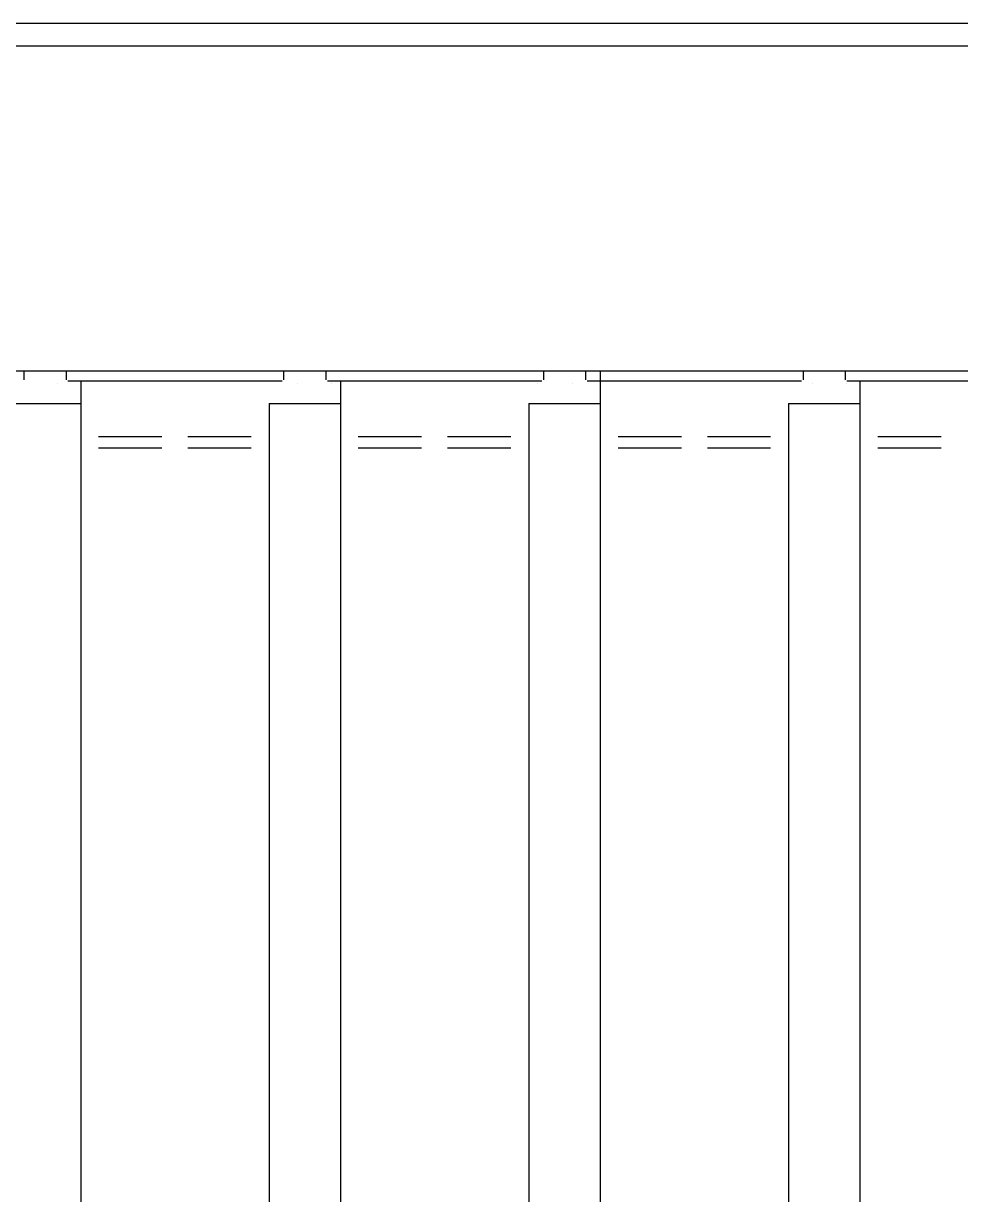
# Model space of a CAD drawing. Extents: x -84241 to 2571207, y -257021 to 1687411.
# Drawn here: x 35786.2 to 36074.8, y -12097.2 to -11736.6 of the extents above; entities that cross this region are included whole.
import ezdxf

# ---------------------------------------------------------------- set-up
doc = ezdxf.new("R2010")
doc.units = 0
doc.header["$LTSCALE"] = 1000
doc.layers.get('0').update_dxf_attribs({"linetype": 'CONTINUOUS'})
doc.layers.add('W-WSUP-EQPM', color=40, linetype='CONTINUOUS')

# ---------------------------------------------------------------- blocks, each defined once
blk = doc.blocks.new('*U359')
at = {"color": 8, "linetype": 'Continuous'}
for p, q in [((1470016.34, 3477072.33), (1468676.34, 3477072.33)), ((1470018.34, 3477065.33), (1468676.34, 3477065.33)), ((1468676.34, 3476965.33), (1469895.34, 3476965.33)), ((1469499.84, 3476965.33), (1469499.84, 3476962.63)), ((1469512.84, 3476965.33), (1469512.84, 3476962.63)), ((1469579.84, 3476965.33), (1469579.84, 3476962.63)), ((1469592.84, 3476965.33), (1469592.84, 3476962.63)), ((1469659.84, 3476965.33), (1469659.84, 3476962.63)), ((1469672.84, 3476965.33), (1469672.84, 3476962.63)), ((1469677.34, 3476965.33), (1469677.34, 3475194.49)), ((1469739.84, 3476965.33), (1469739.84, 3476962.63)), ((1469752.84, 3476965.33), (1469752.84, 3476962.63)), ((1469510.11, 3476961.36), (1469510.11, 3476961.36)), ((1469510.11, 3476961.36), (1469510.11, 3476961.36)), ((1469510.11, 3476961.36), (1469510.11, 3476961.36)), ((1469510.11, 3476961.36), (1469510.11, 3476961.36)), ((1469510.11, 3476961.36), (1469510.11, 3476961.36)), ((1469510.11, 3476961.36), (1469510.11, 3476961.36)), ((1469510.11, 3476961.36), (1469510.11, 3476961.36)), ((1469510.11, 3476961.36), (1469510.11, 3476961.36)), ((1469510.11, 3476961.36), (1469510.11, 3476961.36)), ((1469510.11, 3476961.36), (1469510.11, 3476961.36)), ((1469510.11, 3476961.36), (1469510.11, 3476961.36)), ((1469510.11, 3476961.36), (1469510.11, 3476961.36)), ((1469510.11, 3476961.36), (1469510.11, 3476961.36)), ((1469510.11, 3476961.36), (1469510.11, 3476961.36)), ((1469510.11, 3476961.36), (1469510.11, 3476961.36)), ((1469510.11, 3476961.36), (1469510.11, 3476961.36)), ((1469510.11, 3476961.36), (1469510.11, 3476961.36)), ((1469510.11, 3476961.36), (1469510.11, 3476961.36)), ((1469510.11, 3476961.36), (1469510.11, 3476961.36)), ((1469510.11, 3476961.36), (1469510.11, 3476961.36)), ((1469510.11, 3476961.36), (1469510.11, 3476961.36)), ((1469510.11, 3476961.36), (1469510.11, 3476961.36)), ((1469510.11, 3476961.36), (1469510.11, 3476961.36)), ((1469510.11, 3476961.36), (1469510.11, 3476961.36)), ((1469510.11, 3476961.36), (1469510.11, 3476961.36)), ((1469510.11, 3476961.36), (1469510.11, 3476961.36)), ((1469510.11, 3476961.36), (1469510.11, 3476961.36)), ((1469510.11, 3476961.36), (1469510.11, 3476961.36)), ((1469510.11, 3476961.36), (1469510.11, 3476961.36)), ((1469510.11, 3476961.36), (1469510.11, 3476961.36)), ((1469510.11, 3476961.36), (1469510.11, 3476961.36)), ((1469510.11, 3476961.36), (1469510.11, 3476961.36)), ((1469510.11, 3476961.36), (1469510.11, 3476961.36)), ((1469510.11, 3476961.36), (1469510.11, 3476961.36)), ((1469510.11, 3476961.36), (1469510.11, 3476961.36)), ((1469510.11, 3476961.36), (1469510.11, 3476961.36)), ((1469510.11, 3476961.36), (1469510.11, 3476961.36)), ((1469510.11, 3476961.36), (1469510.11, 3476961.36)), ((1469510.11, 3476961.36), (1469510.11, 3476961.36)), ((1469510.11, 3476961.36), (1469510.11, 3476961.36)), ((1469510.11, 3476961.36), (1469510.11, 3476961.36)), ((1469510.11, 3476961.36), (1469510.11, 3476961.36)), ((1469510.11, 3476961.36), (1469510.11, 3476961.36)), ((1469510.11, 3476961.36), (1469510.11, 3476961.36)), ((1469510.11, 3476961.36), (1469510.11, 3476961.36)), ((1469510.11, 3476961.36), (1469510.11, 3476961.36)), ((1469510.11, 3476961.36), (1469510.11, 3476961.36)), ((1469510.11, 3476961.36), (1469510.11, 3476961.36)), ((1469510.11, 3476961.36), (1469510.11, 3476961.36)), ((1469510.11, 3476961.36), (1469510.11, 3476961.36)), ((1469510.11, 3476961.36), (1469510.11, 3476961.36)), ((1469510.11, 3476961.36), (1469510.11, 3476961.36)), ((1469510.11, 3476961.36), (1469510.11, 3476961.36)), ((1469510.11, 3476961.36), (1469510.11, 3476961.36)), ((1469510.11, 3476961.36), (1469510.11, 3476961.36)), ((1469510.11, 3476961.36), (1469510.11, 3476961.36)), ((1469510.11, 3476961.36), (1469510.11, 3476961.36)), ((1469510.11, 3476961.36), (1469510.11, 3476961.36)), ((1469510.11, 3476961.36), (1469510.11, 3476961.36)), ((1469510.11, 3476961.36), (1469510.11, 3476961.36)), ((1469510.11, 3476961.36), (1469510.11, 3476961.36)), ((1469510.11, 3476961.36), (1469510.11, 3476961.36)), ((1469510.11, 3476961.36), (1469510.11, 3476961.36)), ((1469510.11, 3476961.36), (1469510.11, 3476961.36)), ((1469510.11, 3476961.36), (1469510.11, 3476961.36)), ((1469510.11, 3476961.36), (1469510.11, 3476961.36)), ((1469510.11, 3476961.36), (1469510.11, 3476961.36)), ((1469510.11, 3476961.36), (1469510.11, 3476961.36)), ((1469510.11, 3476961.36), (1469510.11, 3476961.36)), ((1469510.11, 3476961.36), (1469510.11, 3476961.36)), ((1469510.11, 3476961.36), (1469510.11, 3476961.36)), ((1469510.11, 3476961.36), (1469510.11, 3476961.36)), ((1469510.11, 3476961.36), (1469510.11, 3476961.36)), ((1469510.11, 3476961.36), (1469510.11, 3476961.36)), ((1469510.11, 3476961.36), (1469510.11, 3476961.36)), ((1469510.11, 3476961.36), (1469510.11, 3476961.36)), ((1469510.11, 3476961.36), (1469510.11, 3476961.36)), ((1469510.11, 3476961.36), (1469510.11, 3476961.36)), ((1469510.11, 3476961.36), (1469510.11, 3476961.36)), ((1469510.11, 3476961.36), (1469510.11, 3476961.36)), ((1469510.11, 3476961.36), (1469510.11, 3476961.36)), ((1469510.11, 3476961.36), (1469510.11, 3476961.36)), ((1469510.11, 3476961.36), (1469510.11, 3476961.36)), ((1469510.11, 3476961.36), (1469510.11, 3476961.36)), ((1469510.11, 3476961.36), (1469510.11, 3476961.36)), ((1469510.11, 3476961.36), (1469510.11, 3476961.36)), ((1469510.11, 3476961.36), (1469510.11, 3476961.36)), ((1469510.11, 3476961.36), (1469510.11, 3476961.36)), ((1469510.11, 3476961.36), (1469510.11, 3476961.36)), ((1469510.11, 3476961.36), (1469510.11, 3476961.36)), ((1469510.11, 3476961.36), (1469510.11, 3476961.36)), ((1469510.11, 3476961.36), (1469510.11, 3476961.36)), ((1469510.11, 3476961.36), (1469510.11, 3476961.36)), ((1469510.11, 3476961.36), (1469510.11, 3476961.36)), ((1469510.11, 3476961.36), (1469510.11, 3476961.36)), ((1469510.11, 3476961.36), (1469510.11, 3476961.36)), ((1469510.11, 3476961.36), (1469510.11, 3476961.36)), ((1469510.11, 3476961.36), (1469510.11, 3476961.36)), ((1469510.11, 3476961.36), (1469510.11, 3476961.36)), ((1469510.11, 3476961.36), (1469510.11, 3476961.36)), ((1469510.11, 3476961.36), (1469510.11, 3476961.36)), ((1469510.11, 3476961.36), (1469510.11, 3476961.36)), ((1469510.11, 3476961.36), (1469510.11, 3476961.36)), ((1469510.11, 3476961.36), (1469510.11, 3476961.36)), ((1469510.11, 3476961.36), (1469510.11, 3476961.36)), ((1469510.11, 3476961.36), (1469510.11, 3476961.36)), ((1469510.11, 3476961.36), (1469510.11, 3476961.36)), ((1469510.11, 3476961.36), (1469510.11, 3476961.36)), ((1469510.11, 3476961.36), (1469510.11, 3476961.36)), ((1469510.11, 3476961.36), (1469510.11, 3476961.36)), ((1469510.11, 3476961.36), (1469510.11, 3476961.36)), ((1469510.11, 3476961.36), (1469510.11, 3476961.36)), ((1469510.11, 3476961.36), (1469510.11, 3476961.36)), ((1469510.11, 3476961.36), (1469510.11, 3476961.36)), ((1469510.11, 3476961.36), (1469510.11, 3476961.36)), ((1469510.11, 3476961.36), (1469510.11, 3476961.36)), ((1469510.11, 3476961.36), (1469510.11, 3476961.36)), ((1469510.11, 3476961.36), (1469510.11, 3476961.36)), ((1469510.11, 3476961.36), (1469510.11, 3476961.36)), ((1469510.11, 3476961.36), (1469510.11, 3476961.36)), ((1469510.11, 3476961.36), (1469510.11, 3476961.36)), ((1469510.11, 3476961.36), (1469510.11, 3476961.36)), ((1469510.11, 3476961.36), (1469510.11, 3476961.36)), ((1469510.11, 3476961.36), (1469510.11, 3476961.36)), ((1469510.11, 3476961.36), (1469510.11, 3476961.36)), ((1469510.11, 3476961.36), (1469510.11, 3476961.36)), ((1469510.11, 3476961.36), (1469510.11, 3476961.36)), ((1469510.11, 3476961.36), (1469510.11, 3476961.36)), ((1469546.34, 3476962.13), (1469513.34, 3476962.13)), ((1469517.34, 3476962.13), (1469517.34, 3475194.49)), ((1469579.34, 3476962.13), (1469546.34, 3476962.13)), ((1469584.14, 3476961.36), (1469584.14, 3476961.36)), ((1469584.14, 3476961.36), (1469584.14, 3476961.36)), ((1469584.14, 3476961.36), (1469584.14, 3476961.36)), ((1469584.14, 3476961.36), (1469584.14, 3476961.36)), ((1469584.14, 3476961.36), (1469584.14, 3476961.36)), ((1469584.14, 3476961.36), (1469584.14, 3476961.36)), ((1469584.14, 3476961.36), (1469584.14, 3476961.36)), ((1469584.14, 3476961.36), (1469584.14, 3476961.36)), ((1469584.14, 3476961.36), (1469584.14, 3476961.36)), ((1469584.14, 3476961.36), (1469584.14, 3476961.36)), ((1469584.14, 3476961.36), (1469584.14, 3476961.36)), ((1469584.14, 3476961.36), (1469584.14, 3476961.36)), ((1469584.14, 3476961.36), (1469584.14, 3476961.36)), ((1469584.14, 3476961.36), (1469584.14, 3476961.36)), ((1469584.14, 3476961.36), (1469584.14, 3476961.36)), ((1469584.14, 3476961.36), (1469584.14, 3476961.36)), ((1469584.14, 3476961.36), (1469584.14, 3476961.36)), ((1469584.14, 3476961.36), (1469584.14, 3476961.36)), ((1469584.14, 3476961.36), (1469584.14, 3476961.36)), ((1469584.14, 3476961.36), (1469584.14, 3476961.36)), ((1469584.14, 3476961.36), (1469584.14, 3476961.36)), ((1469584.14, 3476961.36), (1469584.14, 3476961.36)), ((1469584.14, 3476961.36), (1469584.14, 3476961.36)), ((1469584.14, 3476961.36), (1469584.14, 3476961.36)), ((1469584.14, 3476961.36), (1469584.14, 3476961.36)), ((1469584.14, 3476961.36), (1469584.14, 3476961.36)), ((1469584.14, 3476961.36), (1469584.14, 3476961.36)), ((1469584.14, 3476961.36), (1469584.14, 3476961.36)), ((1469584.14, 3476961.36), (1469584.14, 3476961.36)), ((1469584.14, 3476961.36), (1469584.14, 3476961.36)), ((1469584.14, 3476961.36), (1469584.14, 3476961.36)), ((1469584.14, 3476961.36), (1469584.14, 3476961.36)), ((1469584.14, 3476961.36), (1469584.14, 3476961.36)), ((1469584.14, 3476961.36), (1469584.14, 3476961.36)), ((1469584.14, 3476961.36), (1469584.14, 3476961.36)), ((1469584.14, 3476961.36), (1469584.14, 3476961.36)), ((1469584.14, 3476961.36), (1469584.14, 3476961.36)), ((1469584.14, 3476961.36), (1469584.14, 3476961.36)), ((1469584.14, 3476961.36), (1469584.14, 3476961.36)), ((1469584.14, 3476961.36), (1469584.14, 3476961.36)), ((1469584.14, 3476961.36), (1469584.14, 3476961.36)), ((1469584.14, 3476961.36), (1469584.14, 3476961.36)), ((1469584.14, 3476961.36), (1469584.14, 3476961.36)), ((1469584.14, 3476961.36), (1469584.14, 3476961.36)), ((1469584.14, 3476961.36), (1469584.14, 3476961.36)), ((1469584.14, 3476961.36), (1469584.14, 3476961.36)), ((1469584.14, 3476961.36), (1469584.14, 3476961.36)), ((1469584.14, 3476961.36), (1469584.14, 3476961.36)), ((1469584.14, 3476961.36), (1469584.14, 3476961.36)), ((1469584.14, 3476961.36), (1469584.14, 3476961.36)), ((1469584.14, 3476961.36), (1469584.14, 3476961.36)), ((1469584.14, 3476961.36), (1469584.14, 3476961.36)), ((1469584.14, 3476961.36), (1469584.14, 3476961.36)), ((1469584.14, 3476961.36), (1469584.14, 3476961.36)), ((1469584.14, 3476961.36), (1469584.14, 3476961.36)), ((1469584.14, 3476961.36), (1469584.14, 3476961.36)), ((1469584.14, 3476961.36), (1469584.14, 3476961.36)), ((1469584.14, 3476961.36), (1469584.14, 3476961.36)), ((1469584.14, 3476961.36), (1469584.14, 3476961.36)), ((1469584.14, 3476961.36), (1469584.14, 3476961.36)), ((1469584.14, 3476961.36), (1469584.14, 3476961.36)), ((1469584.14, 3476961.36), (1469584.14, 3476961.36)), ((1469584.14, 3476961.36), (1469584.14, 3476961.36)), ((1469584.14, 3476961.36), (1469584.14, 3476961.36)), ((1469584.14, 3476961.36), (1469584.14, 3476961.36)), ((1469584.14, 3476961.36), (1469584.14, 3476961.36)), ((1469584.14, 3476961.36), (1469584.14, 3476961.36)), ((1469584.14, 3476961.36), (1469584.14, 3476961.36)), ((1469584.14, 3476961.36), (1469584.14, 3476961.36)), ((1469584.14, 3476961.36), (1469584.14, 3476961.36)), ((1469584.14, 3476961.36), (1469584.14, 3476961.36)), ((1469584.14, 3476961.36), (1469584.14, 3476961.36)), ((1469584.14, 3476961.36), (1469584.14, 3476961.36)), ((1469584.14, 3476961.36), (1469584.14, 3476961.36)), ((1469584.14, 3476961.36), (1469584.14, 3476961.36)), ((1469584.14, 3476961.36), (1469584.14, 3476961.36)), ((1469584.14, 3476961.36), (1469584.14, 3476961.36)), ((1469584.14, 3476961.36), (1469584.14, 3476961.36)), ((1469584.14, 3476961.36), (1469584.14, 3476961.36)), ((1469584.14, 3476961.36), (1469584.14, 3476961.36)), ((1469584.14, 3476961.36), (1469584.14, 3476961.36)), ((1469584.14, 3476961.36), (1469584.14, 3476961.36)), ((1469584.14, 3476961.36), (1469584.14, 3476961.36)), ((1469584.14, 3476961.36), (1469584.14, 3476961.36)), ((1469584.14, 3476961.36), (1469584.14, 3476961.36)), ((1469584.14, 3476961.36), (1469584.14, 3476961.36)), ((1469584.14, 3476961.36), (1469584.14, 3476961.36)), ((1469584.14, 3476961.36), (1469584.14, 3476961.36)), ((1469584.14, 3476961.36), (1469584.14, 3476961.36)), ((1469584.14, 3476961.36), (1469584.14, 3476961.36)), ((1469584.14, 3476961.36), (1469584.14, 3476961.36)), ((1469584.14, 3476961.36), (1469584.14, 3476961.36)), ((1469584.14, 3476961.36), (1469584.14, 3476961.36)), ((1469584.14, 3476961.36), (1469584.14, 3476961.36)), ((1469584.14, 3476961.36), (1469584.14, 3476961.36)), ((1469584.14, 3476961.36), (1469584.14, 3476961.36)), ((1469584.14, 3476961.36), (1469584.14, 3476961.36)), ((1469584.14, 3476961.36), (1469584.14, 3476961.36)), ((1469584.14, 3476961.36), (1469584.14, 3476961.36)), ((1469584.14, 3476961.36), (1469584.14, 3476961.36)), ((1469584.14, 3476961.36), (1469584.14, 3476961.36)), ((1469584.14, 3476961.36), (1469584.14, 3476961.36)), ((1469584.14, 3476961.36), (1469584.14, 3476961.36)), ((1469584.14, 3476961.36), (1469584.14, 3476961.36)), ((1469584.14, 3476961.36), (1469584.14, 3476961.36)), ((1469584.14, 3476961.36), (1469584.14, 3476961.36)), ((1469584.14, 3476961.36), (1469584.14, 3476961.36)), ((1469584.14, 3476961.36), (1469584.14, 3476961.36)), ((1469584.14, 3476961.36), (1469584.14, 3476961.36)), ((1469584.14, 3476961.36), (1469584.14, 3476961.36)), ((1469584.14, 3476961.36), (1469584.14, 3476961.36)), ((1469584.14, 3476961.36), (1469584.14, 3476961.36)), ((1469584.14, 3476961.36), (1469584.14, 3476961.36)), ((1469584.14, 3476961.36), (1469584.14, 3476961.36)), ((1469584.14, 3476961.36), (1469584.14, 3476961.36)), ((1469584.14, 3476961.36), (1469584.14, 3476961.36)), ((1469584.14, 3476961.36), (1469584.14, 3476961.36)), ((1469584.14, 3476961.36), (1469584.14, 3476961.36)), ((1469584.14, 3476961.36), (1469584.14, 3476961.36)), ((1469584.14, 3476961.36), (1469584.14, 3476961.36)), ((1469584.14, 3476961.36), (1469584.14, 3476961.36)), ((1469584.14, 3476961.36), (1469584.14, 3476961.36)), ((1469584.14, 3476961.36), (1469584.14, 3476961.36)), ((1469584.14, 3476961.36), (1469584.14, 3476961.36)), ((1469584.14, 3476961.36), (1469584.14, 3476961.36)), ((1469584.14, 3476961.36), (1469584.14, 3476961.36)), ((1469584.14, 3476961.36), (1469584.14, 3476961.36)), ((1469584.14, 3476961.36), (1469584.14, 3476961.36)), ((1469626.34, 3476962.13), (1469593.34, 3476962.13)), ((1469594.71, 3476961.36), (1469594.71, 3476961.36)), ((1469594.71, 3476961.36), (1469594.71, 3476961.36)), ((1469594.71, 3476961.36), (1469594.71, 3476961.36)), ((1469594.71, 3476961.36), (1469594.71, 3476961.36)), ((1469594.71, 3476961.36), (1469594.71, 3476961.36)), ((1469594.71, 3476961.36), (1469594.71, 3476961.36)), ((1469594.71, 3476961.36), (1469594.71, 3476961.36)), ((1469594.71, 3476961.36), (1469594.71, 3476961.36)), ((1469594.71, 3476961.36), (1469594.71, 3476961.36)), ((1469594.71, 3476961.36), (1469594.71, 3476961.36)), ((1469594.71, 3476961.36), (1469594.71, 3476961.36)), ((1469594.71, 3476961.36), (1469594.71, 3476961.36)), ((1469594.71, 3476961.36), (1469594.71, 3476961.36)), ((1469594.71, 3476961.36), (1469594.71, 3476961.36)), ((1469594.71, 3476961.36), (1469594.71, 3476961.36)), ((1469594.71, 3476961.36), (1469594.71, 3476961.36)), ((1469594.71, 3476961.36), (1469594.71, 3476961.36)), ((1469594.71, 3476961.36), (1469594.71, 3476961.36)), ((1469594.71, 3476961.36), (1469594.71, 3476961.36)), ((1469594.71, 3476961.36), (1469594.71, 3476961.36)), ((1469594.71, 3476961.36), (1469594.71, 3476961.36)), ((1469594.71, 3476961.36), (1469594.71, 3476961.36)), ((1469594.71, 3476961.36), (1469594.71, 3476961.36)), ((1469594.71, 3476961.36), (1469594.71, 3476961.36)), ((1469594.71, 3476961.36), (1469594.71, 3476961.36)), ((1469594.71, 3476961.36), (1469594.71, 3476961.36)), ((1469594.71, 3476961.36), (1469594.71, 3476961.36)), ((1469594.71, 3476961.36), (1469594.71, 3476961.36)), ((1469594.71, 3476961.36), (1469594.71, 3476961.36)), ((1469594.71, 3476961.36), (1469594.71, 3476961.36)), ((1469594.71, 3476961.36), (1469594.71, 3476961.36)), ((1469594.71, 3476961.36), (1469594.71, 3476961.36)), ((1469594.71, 3476961.36), (1469594.71, 3476961.36)), ((1469594.71, 3476961.36), (1469594.71, 3476961.36)), ((1469594.71, 3476961.36), (1469594.71, 3476961.36)), ((1469594.71, 3476961.36), (1469594.71, 3476961.36)), ((1469594.71, 3476961.36), (1469594.71, 3476961.36)), ((1469594.71, 3476961.36), (1469594.71, 3476961.36)), ((1469594.71, 3476961.36), (1469594.71, 3476961.36)), ((1469594.71, 3476961.36), (1469594.71, 3476961.36)), ((1469594.71, 3476961.36), (1469594.71, 3476961.36)), ((1469594.71, 3476961.36), (1469594.71, 3476961.36)), ((1469594.71, 3476961.36), (1469594.71, 3476961.36)), ((1469594.71, 3476961.36), (1469594.71, 3476961.36)), ((1469594.71, 3476961.36), (1469594.71, 3476961.36)), ((1469594.71, 3476961.36), (1469594.71, 3476961.36)), ((1469594.71, 3476961.36), (1469594.71, 3476961.36)), ((1469594.71, 3476961.36), (1469594.71, 3476961.36)), ((1469594.71, 3476961.36), (1469594.71, 3476961.36)), ((1469594.71, 3476961.36), (1469594.71, 3476961.36)), ((1469594.71, 3476961.36), (1469594.71, 3476961.36)), ((1469594.71, 3476961.36), (1469594.71, 3476961.36)), ((1469594.71, 3476961.36), (1469594.71, 3476961.36)), ((1469594.71, 3476961.36), (1469594.71, 3476961.36)), ((1469594.71, 3476961.36), (1469594.71, 3476961.36)), ((1469594.71, 3476961.36), (1469594.71, 3476961.36)), ((1469594.71, 3476961.36), (1469594.71, 3476961.36)), ((1469594.71, 3476961.36), (1469594.71, 3476961.36)), ((1469594.71, 3476961.36), (1469594.71, 3476961.36)), ((1469594.71, 3476961.36), (1469594.71, 3476961.36)), ((1469594.71, 3476961.36), (1469594.71, 3476961.36)), ((1469594.71, 3476961.36), (1469594.71, 3476961.36)), ((1469594.71, 3476961.36), (1469594.71, 3476961.36)), ((1469594.71, 3476961.36), (1469594.71, 3476961.36)), ((1469594.71, 3476961.36), (1469594.71, 3476961.36)), ((1469594.71, 3476961.36), (1469594.71, 3476961.36)), ((1469594.71, 3476961.36), (1469594.71, 3476961.36)), ((1469594.71, 3476961.36), (1469594.71, 3476961.36)), ((1469594.71, 3476961.36), (1469594.71, 3476961.36)), ((1469594.71, 3476961.36), (1469594.71, 3476961.36)), ((1469594.71, 3476961.36), (1469594.71, 3476961.36)), ((1469594.71, 3476961.36), (1469594.71, 3476961.36)), ((1469594.71, 3476961.36), (1469594.71, 3476961.36)), ((1469594.71, 3476961.36), (1469594.71, 3476961.36)), ((1469594.71, 3476961.36), (1469594.71, 3476961.36)), ((1469594.71, 3476961.36), (1469594.71, 3476961.36)), ((1469594.71, 3476961.36), (1469594.71, 3476961.36)), ((1469594.71, 3476961.36), (1469594.71, 3476961.36)), ((1469594.71, 3476961.36), (1469594.71, 3476961.36)), ((1469594.71, 3476961.36), (1469594.71, 3476961.36)), ((1469594.71, 3476961.36), (1469594.71, 3476961.36)), ((1469594.71, 3476961.36), (1469594.71, 3476961.36)), ((1469594.71, 3476961.36), (1469594.71, 3476961.36)), ((1469594.71, 3476961.36), (1469594.71, 3476961.36)), ((1469594.71, 3476961.36), (1469594.71, 3476961.36)), ((1469594.71, 3476961.36), (1469594.71, 3476961.36)), ((1469594.71, 3476961.36), (1469594.71, 3476961.36)), ((1469594.71, 3476961.36), (1469594.71, 3476961.36)), ((1469594.71, 3476961.36), (1469594.71, 3476961.36)), ((1469594.71, 3476961.36), (1469594.71, 3476961.36)), ((1469594.71, 3476961.36), (1469594.71, 3476961.36)), ((1469594.71, 3476961.36), (1469594.71, 3476961.36)), ((1469594.71, 3476961.36), (1469594.71, 3476961.36)), ((1469594.71, 3476961.36), (1469594.71, 3476961.36)), ((1469594.71, 3476961.36), (1469594.71, 3476961.36)), ((1469594.71, 3476961.36), (1469594.71, 3476961.36)), ((1469594.71, 3476961.36), (1469594.71, 3476961.36)), ((1469594.71, 3476961.36), (1469594.71, 3476961.36)), ((1469594.71, 3476961.36), (1469594.71, 3476961.36)), ((1469594.71, 3476961.36), (1469594.71, 3476961.36)), ((1469594.71, 3476961.36), (1469594.71, 3476961.36)), ((1469594.71, 3476961.36), (1469594.71, 3476961.36)), ((1469594.71, 3476961.36), (1469594.71, 3476961.36)), ((1469594.71, 3476961.36), (1469594.71, 3476961.36)), ((1469594.71, 3476961.36), (1469594.71, 3476961.36)), ((1469594.71, 3476961.36), (1469594.71, 3476961.36)), ((1469594.71, 3476961.36), (1469594.71, 3476961.36)), ((1469594.71, 3476961.36), (1469594.71, 3476961.36)), ((1469594.71, 3476961.36), (1469594.71, 3476961.36)), ((1469594.71, 3476961.36), (1469594.71, 3476961.36)), ((1469594.71, 3476961.36), (1469594.71, 3476961.36)), ((1469594.71, 3476961.36), (1469594.71, 3476961.36)), ((1469594.71, 3476961.36), (1469594.71, 3476961.36)), ((1469594.71, 3476961.36), (1469594.71, 3476961.36)), ((1469594.71, 3476961.36), (1469594.71, 3476961.36)), ((1469594.71, 3476961.36), (1469594.71, 3476961.36)), ((1469594.71, 3476961.36), (1469594.71, 3476961.36)), ((1469594.71, 3476961.36), (1469594.71, 3476961.36)), ((1469594.71, 3476961.36), (1469594.71, 3476961.36)), ((1469594.71, 3476961.36), (1469594.71, 3476961.36)), ((1469594.71, 3476961.36), (1469594.71, 3476961.36)), ((1469594.71, 3476961.36), (1469594.71, 3476961.36)), ((1469594.71, 3476961.36), (1469594.71, 3476961.36)), ((1469594.71, 3476961.36), (1469594.71, 3476961.36)), ((1469594.71, 3476961.36), (1469594.71, 3476961.36)), ((1469594.71, 3476961.36), (1469594.71, 3476961.36)), ((1469594.71, 3476961.36), (1469594.71, 3476961.36)), ((1469594.71, 3476961.36), (1469594.71, 3476961.36)), ((1469597.34, 3476962.13), (1469597.34, 3475194.49)), ((1469659.34, 3476962.13), (1469626.34, 3476962.13)), ((1469658.17, 3476961.36), (1469658.17, 3476961.36)), ((1469658.17, 3476961.36), (1469658.17, 3476961.36)), ((1469658.17, 3476961.36), (1469658.17, 3476961.36)), ((1469658.17, 3476961.36), (1469658.17, 3476961.36)), ((1469658.17, 3476961.36), (1469658.17, 3476961.36)), ((1469658.17, 3476961.36), (1469658.17, 3476961.36)), ((1469658.17, 3476961.36), (1469658.17, 3476961.36)), ((1469658.17, 3476961.36), (1469658.17, 3476961.36)), ((1469658.17, 3476961.36), (1469658.17, 3476961.36)), ((1469658.17, 3476961.36), (1469658.17, 3476961.36)), ((1469658.17, 3476961.36), (1469658.17, 3476961.36)), ((1469658.17, 3476961.36), (1469658.17, 3476961.36)), ((1469658.17, 3476961.36), (1469658.17, 3476961.36)), ((1469658.17, 3476961.36), (1469658.17, 3476961.36)), ((1469658.17, 3476961.36), (1469658.17, 3476961.36)), ((1469658.17, 3476961.36), (1469658.17, 3476961.36)), ((1469658.17, 3476961.36), (1469658.17, 3476961.36)), ((1469658.17, 3476961.36), (1469658.17, 3476961.36)), ((1469658.17, 3476961.36), (1469658.17, 3476961.36)), ((1469658.17, 3476961.36), (1469658.17, 3476961.36)), ((1469658.17, 3476961.36), (1469658.17, 3476961.36)), ((1469658.17, 3476961.36), (1469658.17, 3476961.36)), ((1469658.17, 3476961.36), (1469658.17, 3476961.36)), ((1469658.17, 3476961.36), (1469658.17, 3476961.36)), ((1469658.17, 3476961.36), (1469658.17, 3476961.36)), ((1469658.17, 3476961.36), (1469658.17, 3476961.36)), ((1469658.17, 3476961.36), (1469658.17, 3476961.36)), ((1469658.17, 3476961.36), (1469658.17, 3476961.36)), ((1469658.17, 3476961.36), (1469658.17, 3476961.36)), ((1469658.17, 3476961.36), (1469658.17, 3476961.36)), ((1469658.17, 3476961.36), (1469658.17, 3476961.36)), ((1469658.17, 3476961.36), (1469658.17, 3476961.36)), ((1469658.17, 3476961.36), (1469658.17, 3476961.36)), ((1469658.17, 3476961.36), (1469658.17, 3476961.36)), ((1469658.17, 3476961.36), (1469658.17, 3476961.36)), ((1469658.17, 3476961.36), (1469658.17, 3476961.36)), ((1469658.17, 3476961.36), (1469658.17, 3476961.36)), ((1469658.17, 3476961.36), (1469658.17, 3476961.36)), ((1469658.17, 3476961.36), (1469658.17, 3476961.36)), ((1469658.17, 3476961.36), (1469658.17, 3476961.36)), ((1469658.17, 3476961.36), (1469658.17, 3476961.36)), ((1469658.17, 3476961.36), (1469658.17, 3476961.36)), ((1469658.17, 3476961.36), (1469658.17, 3476961.36)), ((1469658.17, 3476961.36), (1469658.17, 3476961.36)), ((1469658.17, 3476961.36), (1469658.17, 3476961.36)), ((1469658.17, 3476961.36), (1469658.17, 3476961.36)), ((1469658.17, 3476961.36), (1469658.17, 3476961.36)), ((1469658.17, 3476961.36), (1469658.17, 3476961.36)), ((1469658.17, 3476961.36), (1469658.17, 3476961.36)), ((1469658.17, 3476961.36), (1469658.17, 3476961.36)), ((1469658.17, 3476961.36), (1469658.17, 3476961.36)), ((1469658.17, 3476961.36), (1469658.17, 3476961.36)), ((1469658.17, 3476961.36), (1469658.17, 3476961.36)), ((1469658.17, 3476961.36), (1469658.17, 3476961.36)), ((1469658.17, 3476961.36), (1469658.17, 3476961.36)), ((1469658.17, 3476961.36), (1469658.17, 3476961.36)), ((1469658.17, 3476961.36), (1469658.17, 3476961.36)), ((1469658.17, 3476961.36), (1469658.17, 3476961.36)), ((1469658.17, 3476961.36), (1469658.17, 3476961.36)), ((1469658.17, 3476961.36), (1469658.17, 3476961.36)), ((1469658.17, 3476961.36), (1469658.17, 3476961.36)), ((1469658.17, 3476961.36), (1469658.17, 3476961.36)), ((1469658.17, 3476961.36), (1469658.17, 3476961.36)), ((1469658.17, 3476961.36), (1469658.17, 3476961.36)), ((1469658.17, 3476961.36), (1469658.17, 3476961.36)), ((1469658.17, 3476961.36), (1469658.17, 3476961.36)), ((1469658.17, 3476961.36), (1469658.17, 3476961.36)), ((1469658.17, 3476961.36), (1469658.17, 3476961.36)), ((1469658.17, 3476961.36), (1469658.17, 3476961.36)), ((1469658.17, 3476961.36), (1469658.17, 3476961.36)), ((1469658.17, 3476961.36), (1469658.17, 3476961.36)), ((1469658.17, 3476961.36), (1469658.17, 3476961.36)), ((1469658.17, 3476961.36), (1469658.17, 3476961.36)), ((1469658.17, 3476961.36), (1469658.17, 3476961.36)), ((1469658.17, 3476961.36), (1469658.17, 3476961.36)), ((1469658.17, 3476961.36), (1469658.17, 3476961.36)), ((1469658.17, 3476961.36), (1469658.17, 3476961.36)), ((1469658.17, 3476961.36), (1469658.17, 3476961.36)), ((1469658.17, 3476961.36), (1469658.17, 3476961.36)), ((1469658.17, 3476961.36), (1469658.17, 3476961.36)), ((1469658.17, 3476961.36), (1469658.17, 3476961.36)), ((1469658.17, 3476961.36), (1469658.17, 3476961.36)), ((1469658.17, 3476961.36), (1469658.17, 3476961.36)), ((1469658.17, 3476961.36), (1469658.17, 3476961.36)), ((1469658.17, 3476961.36), (1469658.17, 3476961.36)), ((1469658.17, 3476961.36), (1469658.17, 3476961.36)), ((1469658.17, 3476961.36), (1469658.17, 3476961.36)), ((1469658.17, 3476961.36), (1469658.17, 3476961.36)), ((1469658.17, 3476961.36), (1469658.17, 3476961.36)), ((1469658.17, 3476961.36), (1469658.17, 3476961.36)), ((1469658.17, 3476961.36), (1469658.17, 3476961.36)), ((1469658.17, 3476961.36), (1469658.17, 3476961.36)), ((1469658.17, 3476961.36), (1469658.17, 3476961.36)), ((1469658.17, 3476961.36), (1469658.17, 3476961.36)), ((1469658.17, 3476961.36), (1469658.17, 3476961.36)), ((1469658.17, 3476961.36), (1469658.17, 3476961.36)), ((1469658.17, 3476961.36), (1469658.17, 3476961.36)), ((1469658.17, 3476961.36), (1469658.17, 3476961.36)), ((1469658.17, 3476961.36), (1469658.17, 3476961.36)), ((1469658.17, 3476961.36), (1469658.17, 3476961.36)), ((1469658.17, 3476961.36), (1469658.17, 3476961.36)), ((1469658.17, 3476961.36), (1469658.17, 3476961.36)), ((1469658.17, 3476961.36), (1469658.17, 3476961.36)), ((1469658.17, 3476961.36), (1469658.17, 3476961.36)), ((1469658.17, 3476961.36), (1469658.17, 3476961.36)), ((1469658.17, 3476961.36), (1469658.17, 3476961.36)), ((1469658.17, 3476961.36), (1469658.17, 3476961.36)), ((1469658.17, 3476961.36), (1469658.17, 3476961.36)), ((1469658.17, 3476961.36), (1469658.17, 3476961.36)), ((1469658.17, 3476961.36), (1469658.17, 3476961.36)), ((1469658.17, 3476961.36), (1469658.17, 3476961.36)), ((1469658.17, 3476961.36), (1469658.17, 3476961.36)), ((1469658.17, 3476961.36), (1469658.17, 3476961.36)), ((1469658.17, 3476961.36), (1469658.17, 3476961.36)), ((1469658.17, 3476961.36), (1469658.17, 3476961.36)), ((1469658.17, 3476961.36), (1469658.17, 3476961.36)), ((1469658.17, 3476961.36), (1469658.17, 3476961.36)), ((1469658.17, 3476961.36), (1469658.17, 3476961.36)), ((1469658.17, 3476961.36), (1469658.17, 3476961.36)), ((1469658.17, 3476961.36), (1469658.17, 3476961.36)), ((1469658.17, 3476961.36), (1469658.17, 3476961.36)), ((1469658.17, 3476961.36), (1469658.17, 3476961.36)), ((1469658.17, 3476961.36), (1469658.17, 3476961.36)), ((1469658.17, 3476961.36), (1469658.17, 3476961.36)), ((1469658.17, 3476961.36), (1469658.17, 3476961.36)), ((1469658.17, 3476961.36), (1469658.17, 3476961.36)), ((1469658.17, 3476961.36), (1469658.17, 3476961.36)), ((1469658.17, 3476961.36), (1469658.17, 3476961.36)), ((1469668.75, 3476961.36), (1469668.75, 3476961.36)), ((1469668.75, 3476961.36), (1469668.75, 3476961.36)), ((1469668.75, 3476961.36), (1469668.75, 3476961.36)), ((1469668.75, 3476961.36), (1469668.75, 3476961.36)), ((1469668.75, 3476961.36), (1469668.75, 3476961.36)), ((1469668.75, 3476961.36), (1469668.75, 3476961.36)), ((1469668.75, 3476961.36), (1469668.75, 3476961.36)), ((1469668.75, 3476961.36), (1469668.75, 3476961.36)), ((1469668.75, 3476961.36), (1469668.75, 3476961.36)), ((1469668.75, 3476961.36), (1469668.75, 3476961.36)), ((1469668.75, 3476961.36), (1469668.75, 3476961.36)), ((1469668.75, 3476961.36), (1469668.75, 3476961.36)), ((1469668.75, 3476961.36), (1469668.75, 3476961.36)), ((1469668.75, 3476961.36), (1469668.75, 3476961.36)), ((1469668.75, 3476961.36), (1469668.75, 3476961.36)), ((1469668.75, 3476961.36), (1469668.75, 3476961.36)), ((1469668.75, 3476961.36), (1469668.75, 3476961.36)), ((1469668.75, 3476961.36), (1469668.75, 3476961.36)), ((1469668.75, 3476961.36), (1469668.75, 3476961.36)), ((1469668.75, 3476961.36), (1469668.75, 3476961.36)), ((1469668.75, 3476961.36), (1469668.75, 3476961.36)), ((1469668.75, 3476961.36), (1469668.75, 3476961.36)), ((1469668.75, 3476961.36), (1469668.75, 3476961.36)), ((1469668.75, 3476961.36), (1469668.75, 3476961.36)), ((1469668.75, 3476961.36), (1469668.75, 3476961.36)), ((1469668.75, 3476961.36), (1469668.75, 3476961.36)), ((1469668.75, 3476961.36), (1469668.75, 3476961.36)), ((1469668.75, 3476961.36), (1469668.75, 3476961.36)), ((1469668.75, 3476961.36), (1469668.75, 3476961.36)), ((1469668.75, 3476961.36), (1469668.75, 3476961.36)), ((1469668.75, 3476961.36), (1469668.75, 3476961.36)), ((1469668.75, 3476961.36), (1469668.75, 3476961.36)), ((1469668.75, 3476961.36), (1469668.75, 3476961.36)), ((1469668.75, 3476961.36), (1469668.75, 3476961.36)), ((1469668.75, 3476961.36), (1469668.75, 3476961.36)), ((1469668.75, 3476961.36), (1469668.75, 3476961.36)), ((1469668.75, 3476961.36), (1469668.75, 3476961.36)), ((1469668.75, 3476961.36), (1469668.75, 3476961.36)), ((1469668.75, 3476961.36), (1469668.75, 3476961.36)), ((1469668.75, 3476961.36), (1469668.75, 3476961.36)), ((1469668.75, 3476961.36), (1469668.75, 3476961.36)), ((1469668.75, 3476961.36), (1469668.75, 3476961.36)), ((1469668.75, 3476961.36), (1469668.75, 3476961.36)), ((1469668.75, 3476961.36), (1469668.75, 3476961.36)), ((1469668.75, 3476961.36), (1469668.75, 3476961.36)), ((1469668.75, 3476961.36), (1469668.75, 3476961.36)), ((1469668.75, 3476961.36), (1469668.75, 3476961.36)), ((1469668.75, 3476961.36), (1469668.75, 3476961.36)), ((1469668.75, 3476961.36), (1469668.75, 3476961.36)), ((1469668.75, 3476961.36), (1469668.75, 3476961.36)), ((1469668.75, 3476961.36), (1469668.75, 3476961.36)), ((1469668.75, 3476961.36), (1469668.75, 3476961.36)), ((1469668.75, 3476961.36), (1469668.75, 3476961.36)), ((1469668.75, 3476961.36), (1469668.75, 3476961.36)), ((1469668.75, 3476961.36), (1469668.75, 3476961.36)), ((1469668.75, 3476961.36), (1469668.75, 3476961.36)), ((1469668.75, 3476961.36), (1469668.75, 3476961.36)), ((1469668.75, 3476961.36), (1469668.75, 3476961.36)), ((1469668.75, 3476961.36), (1469668.75, 3476961.36)), ((1469668.75, 3476961.36), (1469668.75, 3476961.36)), ((1469668.75, 3476961.36), (1469668.75, 3476961.36)), ((1469668.75, 3476961.36), (1469668.75, 3476961.36)), ((1469668.75, 3476961.36), (1469668.75, 3476961.36)), ((1469668.75, 3476961.36), (1469668.75, 3476961.36)), ((1469668.75, 3476961.36), (1469668.75, 3476961.36)), ((1469668.75, 3476961.36), (1469668.75, 3476961.36)), ((1469668.75, 3476961.36), (1469668.75, 3476961.36)), ((1469668.75, 3476961.36), (1469668.75, 3476961.36)), ((1469668.75, 3476961.36), (1469668.75, 3476961.36)), ((1469668.75, 3476961.36), (1469668.75, 3476961.36)), ((1469668.75, 3476961.36), (1469668.75, 3476961.36)), ((1469668.75, 3476961.36), (1469668.75, 3476961.36)), ((1469668.75, 3476961.36), (1469668.75, 3476961.36)), ((1469668.75, 3476961.36), (1469668.75, 3476961.36)), ((1469668.75, 3476961.36), (1469668.75, 3476961.36)), ((1469668.75, 3476961.36), (1469668.75, 3476961.36)), ((1469668.75, 3476961.36), (1469668.75, 3476961.36)), ((1469668.75, 3476961.36), (1469668.75, 3476961.36)), ((1469668.75, 3476961.36), (1469668.75, 3476961.36)), ((1469668.75, 3476961.36), (1469668.75, 3476961.36)), ((1469668.75, 3476961.36), (1469668.75, 3476961.36)), ((1469668.75, 3476961.36), (1469668.75, 3476961.36)), ((1469668.75, 3476961.36), (1469668.75, 3476961.36)), ((1469668.75, 3476961.36), (1469668.75, 3476961.36)), ((1469668.75, 3476961.36), (1469668.75, 3476961.36)), ((1469668.75, 3476961.36), (1469668.75, 3476961.36)), ((1469668.75, 3476961.36), (1469668.75, 3476961.36)), ((1469668.75, 3476961.36), (1469668.75, 3476961.36)), ((1469668.75, 3476961.36), (1469668.75, 3476961.36)), ((1469668.75, 3476961.36), (1469668.75, 3476961.36)), ((1469668.75, 3476961.36), (1469668.75, 3476961.36)), ((1469668.75, 3476961.36), (1469668.75, 3476961.36)), ((1469668.75, 3476961.36), (1469668.75, 3476961.36)), ((1469668.75, 3476961.36), (1469668.75, 3476961.36)), ((1469668.75, 3476961.36), (1469668.75, 3476961.36)), ((1469668.75, 3476961.36), (1469668.75, 3476961.36)), ((1469668.75, 3476961.36), (1469668.75, 3476961.36)), ((1469668.75, 3476961.36), (1469668.75, 3476961.36)), ((1469668.75, 3476961.36), (1469668.75, 3476961.36)), ((1469668.75, 3476961.36), (1469668.75, 3476961.36)), ((1469668.75, 3476961.36), (1469668.75, 3476961.36)), ((1469668.75, 3476961.36), (1469668.75, 3476961.36)), ((1469668.75, 3476961.36), (1469668.75, 3476961.36)), ((1469668.75, 3476961.36), (1469668.75, 3476961.36)), ((1469668.75, 3476961.36), (1469668.75, 3476961.36)), ((1469668.75, 3476961.36), (1469668.75, 3476961.36)), ((1469668.75, 3476961.36), (1469668.75, 3476961.36)), ((1469668.75, 3476961.36), (1469668.75, 3476961.36)), ((1469668.75, 3476961.36), (1469668.75, 3476961.36)), ((1469668.75, 3476961.36), (1469668.75, 3476961.36)), ((1469668.75, 3476961.36), (1469668.75, 3476961.36)), ((1469668.75, 3476961.36), (1469668.75, 3476961.36)), ((1469668.75, 3476961.36), (1469668.75, 3476961.36)), ((1469668.75, 3476961.36), (1469668.75, 3476961.36)), ((1469668.75, 3476961.36), (1469668.75, 3476961.36)), ((1469668.75, 3476961.36), (1469668.75, 3476961.36)), ((1469668.75, 3476961.36), (1469668.75, 3476961.36)), ((1469668.75, 3476961.36), (1469668.75, 3476961.36)), ((1469668.75, 3476961.36), (1469668.75, 3476961.36)), ((1469668.75, 3476961.36), (1469668.75, 3476961.36)), ((1469668.75, 3476961.36), (1469668.75, 3476961.36)), ((1469668.75, 3476961.36), (1469668.75, 3476961.36)), ((1469668.75, 3476961.36), (1469668.75, 3476961.36)), ((1469668.75, 3476961.36), (1469668.75, 3476961.36)), ((1469668.75, 3476961.36), (1469668.75, 3476961.36)), ((1469668.75, 3476961.36), (1469668.75, 3476961.36)), ((1469668.75, 3476961.36), (1469668.75, 3476961.36)), ((1469668.75, 3476961.36), (1469668.75, 3476961.36)), ((1469706.34, 3476962.13), (1469673.34, 3476962.13)), ((1469739.34, 3476962.13), (1469706.34, 3476962.13)), ((1469742.78, 3476961.36), (1469742.78, 3476961.36)), ((1469742.78, 3476961.36), (1469742.78, 3476961.36)), ((1469742.78, 3476961.36), (1469742.78, 3476961.36)), ((1469742.78, 3476961.36), (1469742.78, 3476961.36)), ((1469742.78, 3476961.36), (1469742.78, 3476961.36)), ((1469742.78, 3476961.36), (1469742.78, 3476961.36)), ((1469742.78, 3476961.36), (1469742.78, 3476961.36)), ((1469742.78, 3476961.36), (1469742.78, 3476961.36)), ((1469742.78, 3476961.36), (1469742.78, 3476961.36)), ((1469742.78, 3476961.36), (1469742.78, 3476961.36)), ((1469742.78, 3476961.36), (1469742.78, 3476961.36)), ((1469742.78, 3476961.36), (1469742.78, 3476961.36)), ((1469742.78, 3476961.36), (1469742.78, 3476961.36)), ((1469742.78, 3476961.36), (1469742.78, 3476961.36)), ((1469742.78, 3476961.36), (1469742.78, 3476961.36)), ((1469742.78, 3476961.36), (1469742.78, 3476961.36)), ((1469742.78, 3476961.36), (1469742.78, 3476961.36)), ((1469742.78, 3476961.36), (1469742.78, 3476961.36)), ((1469742.78, 3476961.36), (1469742.78, 3476961.36)), ((1469742.78, 3476961.36), (1469742.78, 3476961.36)), ((1469742.78, 3476961.36), (1469742.78, 3476961.36)), ((1469742.78, 3476961.36), (1469742.78, 3476961.36)), ((1469742.78, 3476961.36), (1469742.78, 3476961.36)), ((1469742.78, 3476961.36), (1469742.78, 3476961.36)), ((1469742.78, 3476961.36), (1469742.78, 3476961.36)), ((1469742.78, 3476961.36), (1469742.78, 3476961.36)), ((1469742.78, 3476961.36), (1469742.78, 3476961.36)), ((1469742.78, 3476961.36), (1469742.78, 3476961.36)), ((1469742.78, 3476961.36), (1469742.78, 3476961.36)), ((1469742.78, 3476961.36), (1469742.78, 3476961.36)), ((1469742.78, 3476961.36), (1469742.78, 3476961.36)), ((1469742.78, 3476961.36), (1469742.78, 3476961.36)), ((1469742.78, 3476961.36), (1469742.78, 3476961.36)), ((1469742.78, 3476961.36), (1469742.78, 3476961.36)), ((1469742.78, 3476961.36), (1469742.78, 3476961.36)), ((1469742.78, 3476961.36), (1469742.78, 3476961.36)), ((1469742.78, 3476961.36), (1469742.78, 3476961.36)), ((1469742.78, 3476961.36), (1469742.78, 3476961.36)), ((1469742.78, 3476961.36), (1469742.78, 3476961.36)), ((1469742.78, 3476961.36), (1469742.78, 3476961.36)), ((1469742.78, 3476961.36), (1469742.78, 3476961.36)), ((1469742.78, 3476961.36), (1469742.78, 3476961.36)), ((1469742.78, 3476961.36), (1469742.78, 3476961.36)), ((1469742.78, 3476961.36), (1469742.78, 3476961.36)), ((1469742.78, 3476961.36), (1469742.78, 3476961.36)), ((1469742.78, 3476961.36), (1469742.78, 3476961.36)), ((1469742.78, 3476961.36), (1469742.78, 3476961.36)), ((1469742.78, 3476961.36), (1469742.78, 3476961.36)), ((1469742.78, 3476961.36), (1469742.78, 3476961.36)), ((1469742.78, 3476961.36), (1469742.78, 3476961.36)), ((1469742.78, 3476961.36), (1469742.78, 3476961.36)), ((1469742.78, 3476961.36), (1469742.78, 3476961.36)), ((1469742.78, 3476961.36), (1469742.78, 3476961.36)), ((1469742.78, 3476961.36), (1469742.78, 3476961.36)), ((1469742.78, 3476961.36), (1469742.78, 3476961.36)), ((1469742.78, 3476961.36), (1469742.78, 3476961.36)), ((1469742.78, 3476961.36), (1469742.78, 3476961.36)), ((1469742.78, 3476961.36), (1469742.78, 3476961.36)), ((1469742.78, 3476961.36), (1469742.78, 3476961.36)), ((1469742.78, 3476961.36), (1469742.78, 3476961.36)), ((1469742.78, 3476961.36), (1469742.78, 3476961.36)), ((1469742.78, 3476961.36), (1469742.78, 3476961.36)), ((1469742.78, 3476961.36), (1469742.78, 3476961.36)), ((1469742.78, 3476961.36), (1469742.78, 3476961.36)), ((1469742.78, 3476961.36), (1469742.78, 3476961.36)), ((1469742.78, 3476961.36), (1469742.78, 3476961.36)), ((1469742.78, 3476961.36), (1469742.78, 3476961.36)), ((1469742.78, 3476961.36), (1469742.78, 3476961.36)), ((1469742.78, 3476961.36), (1469742.78, 3476961.36)), ((1469742.78, 3476961.36), (1469742.78, 3476961.36)), ((1469742.78, 3476961.36), (1469742.78, 3476961.36)), ((1469742.78, 3476961.36), (1469742.78, 3476961.36)), ((1469742.78, 3476961.36), (1469742.78, 3476961.36)), ((1469742.78, 3476961.36), (1469742.78, 3476961.36)), ((1469742.78, 3476961.36), (1469742.78, 3476961.36)), ((1469742.78, 3476961.36), (1469742.78, 3476961.36)), ((1469742.78, 3476961.36), (1469742.78, 3476961.36)), ((1469742.78, 3476961.36), (1469742.78, 3476961.36)), ((1469742.78, 3476961.36), (1469742.78, 3476961.36)), ((1469742.78, 3476961.36), (1469742.78, 3476961.36)), ((1469742.78, 3476961.36), (1469742.78, 3476961.36)), ((1469742.78, 3476961.36), (1469742.78, 3476961.36)), ((1469742.78, 3476961.36), (1469742.78, 3476961.36)), ((1469742.78, 3476961.36), (1469742.78, 3476961.36)), ((1469742.78, 3476961.36), (1469742.78, 3476961.36)), ((1469742.78, 3476961.36), (1469742.78, 3476961.36)), ((1469742.78, 3476961.36), (1469742.78, 3476961.36)), ((1469742.78, 3476961.36), (1469742.78, 3476961.36)), ((1469742.78, 3476961.36), (1469742.78, 3476961.36)), ((1469742.78, 3476961.36), (1469742.78, 3476961.36)), ((1469742.78, 3476961.36), (1469742.78, 3476961.36)), ((1469742.78, 3476961.36), (1469742.78, 3476961.36)), ((1469742.78, 3476961.36), (1469742.78, 3476961.36)), ((1469742.78, 3476961.36), (1469742.78, 3476961.36)), ((1469742.78, 3476961.36), (1469742.78, 3476961.36)), ((1469742.78, 3476961.36), (1469742.78, 3476961.36)), ((1469742.78, 3476961.36), (1469742.78, 3476961.36)), ((1469742.78, 3476961.36), (1469742.78, 3476961.36)), ((1469742.78, 3476961.36), (1469742.78, 3476961.36)), ((1469742.78, 3476961.36), (1469742.78, 3476961.36)), ((1469742.78, 3476961.36), (1469742.78, 3476961.36)), ((1469742.78, 3476961.36), (1469742.78, 3476961.36)), ((1469742.78, 3476961.36), (1469742.78, 3476961.36)), ((1469742.78, 3476961.36), (1469742.78, 3476961.36)), ((1469742.78, 3476961.36), (1469742.78, 3476961.36)), ((1469742.78, 3476961.36), (1469742.78, 3476961.36)), ((1469742.78, 3476961.36), (1469742.78, 3476961.36)), ((1469742.78, 3476961.36), (1469742.78, 3476961.36)), ((1469742.78, 3476961.36), (1469742.78, 3476961.36)), ((1469742.78, 3476961.36), (1469742.78, 3476961.36)), ((1469742.78, 3476961.36), (1469742.78, 3476961.36)), ((1469742.78, 3476961.36), (1469742.78, 3476961.36)), ((1469742.78, 3476961.36), (1469742.78, 3476961.36)), ((1469742.78, 3476961.36), (1469742.78, 3476961.36)), ((1469742.78, 3476961.36), (1469742.78, 3476961.36)), ((1469742.78, 3476961.36), (1469742.78, 3476961.36)), ((1469742.78, 3476961.36), (1469742.78, 3476961.36)), ((1469742.78, 3476961.36), (1469742.78, 3476961.36)), ((1469742.78, 3476961.36), (1469742.78, 3476961.36)), ((1469742.78, 3476961.36), (1469742.78, 3476961.36)), ((1469742.78, 3476961.36), (1469742.78, 3476961.36)), ((1469742.78, 3476961.36), (1469742.78, 3476961.36)), ((1469742.78, 3476961.36), (1469742.78, 3476961.36)), ((1469742.78, 3476961.36), (1469742.78, 3476961.36)), ((1469742.78, 3476961.36), (1469742.78, 3476961.36)), ((1469742.78, 3476961.36), (1469742.78, 3476961.36)), ((1469742.78, 3476961.36), (1469742.78, 3476961.36)), ((1469742.78, 3476961.36), (1469742.78, 3476961.36)), ((1469786.34, 3476962.13), (1469753.34, 3476962.13)), ((1469753.35, 3476961.36), (1469753.35, 3476961.36)), ((1469753.35, 3476961.36), (1469753.35, 3476961.36)), ((1469753.35, 3476961.36), (1469753.35, 3476961.36)), ((1469753.35, 3476961.36), (1469753.35, 3476961.36)), ((1469753.35, 3476961.36), (1469753.35, 3476961.36)), ((1469753.35, 3476961.36), (1469753.35, 3476961.36)), ((1469753.35, 3476961.36), (1469753.35, 3476961.36)), ((1469753.35, 3476961.36), (1469753.35, 3476961.36)), ((1469753.35, 3476961.36), (1469753.35, 3476961.36)), ((1469753.35, 3476961.36), (1469753.35, 3476961.36)), ((1469753.35, 3476961.36), (1469753.35, 3476961.36)), ((1469753.35, 3476961.36), (1469753.35, 3476961.36)), ((1469753.35, 3476961.36), (1469753.35, 3476961.36)), ((1469753.35, 3476961.36), (1469753.35, 3476961.36)), ((1469753.35, 3476961.36), (1469753.35, 3476961.36)), ((1469753.35, 3476961.36), (1469753.35, 3476961.36)), ((1469753.35, 3476961.36), (1469753.35, 3476961.36)), ((1469753.35, 3476961.36), (1469753.35, 3476961.36)), ((1469753.35, 3476961.36), (1469753.35, 3476961.36)), ((1469753.35, 3476961.36), (1469753.35, 3476961.36)), ((1469753.35, 3476961.36), (1469753.35, 3476961.36)), ((1469753.35, 3476961.36), (1469753.35, 3476961.36)), ((1469753.35, 3476961.36), (1469753.35, 3476961.36)), ((1469753.35, 3476961.36), (1469753.35, 3476961.36)), ((1469753.35, 3476961.36), (1469753.35, 3476961.36)), ((1469753.35, 3476961.36), (1469753.35, 3476961.36)), ((1469753.35, 3476961.36), (1469753.35, 3476961.36)), ((1469753.35, 3476961.36), (1469753.35, 3476961.36)), ((1469753.35, 3476961.36), (1469753.35, 3476961.36)), ((1469753.35, 3476961.36), (1469753.35, 3476961.36)), ((1469753.35, 3476961.36), (1469753.35, 3476961.36)), ((1469753.35, 3476961.36), (1469753.35, 3476961.36)), ((1469753.35, 3476961.36), (1469753.35, 3476961.36)), ((1469753.35, 3476961.36), (1469753.35, 3476961.36)), ((1469753.35, 3476961.36), (1469753.35, 3476961.36)), ((1469753.35, 3476961.36), (1469753.35, 3476961.36)), ((1469753.35, 3476961.36), (1469753.35, 3476961.36)), ((1469753.35, 3476961.36), (1469753.35, 3476961.36)), ((1469753.35, 3476961.36), (1469753.35, 3476961.36)), ((1469753.35, 3476961.36), (1469753.35, 3476961.36)), ((1469753.35, 3476961.36), (1469753.35, 3476961.36)), ((1469753.35, 3476961.36), (1469753.35, 3476961.36)), ((1469753.35, 3476961.36), (1469753.35, 3476961.36)), ((1469753.35, 3476961.36), (1469753.35, 3476961.36)), ((1469753.35, 3476961.36), (1469753.35, 3476961.36)), ((1469753.35, 3476961.36), (1469753.35, 3476961.36)), ((1469753.35, 3476961.36), (1469753.35, 3476961.36)), ((1469753.35, 3476961.36), (1469753.35, 3476961.36)), ((1469753.35, 3476961.36), (1469753.35, 3476961.36)), ((1469753.35, 3476961.36), (1469753.35, 3476961.36)), ((1469753.35, 3476961.36), (1469753.35, 3476961.36)), ((1469753.35, 3476961.36), (1469753.35, 3476961.36)), ((1469753.35, 3476961.36), (1469753.35, 3476961.36)), ((1469753.35, 3476961.36), (1469753.35, 3476961.36)), ((1469753.35, 3476961.36), (1469753.35, 3476961.36)), ((1469753.35, 3476961.36), (1469753.35, 3476961.36)), ((1469753.35, 3476961.36), (1469753.35, 3476961.36)), ((1469753.35, 3476961.36), (1469753.35, 3476961.36)), ((1469753.35, 3476961.36), (1469753.35, 3476961.36)), ((1469753.35, 3476961.36), (1469753.35, 3476961.36)), ((1469753.35, 3476961.36), (1469753.35, 3476961.36)), ((1469753.35, 3476961.36), (1469753.35, 3476961.36)), ((1469753.35, 3476961.36), (1469753.35, 3476961.36)), ((1469753.35, 3476961.36), (1469753.35, 3476961.36)), ((1469753.35, 3476961.36), (1469753.35, 3476961.36)), ((1469753.35, 3476961.36), (1469753.35, 3476961.36)), ((1469753.35, 3476961.36), (1469753.35, 3476961.36)), ((1469753.35, 3476961.36), (1469753.35, 3476961.36)), ((1469753.35, 3476961.36), (1469753.35, 3476961.36)), ((1469753.35, 3476961.36), (1469753.35, 3476961.36)), ((1469753.35, 3476961.36), (1469753.35, 3476961.36)), ((1469753.35, 3476961.36), (1469753.35, 3476961.36)), ((1469753.35, 3476961.36), (1469753.35, 3476961.36)), ((1469753.35, 3476961.36), (1469753.35, 3476961.36)), ((1469753.35, 3476961.36), (1469753.35, 3476961.36)), ((1469753.35, 3476961.36), (1469753.35, 3476961.36)), ((1469753.35, 3476961.36), (1469753.35, 3476961.36)), ((1469753.35, 3476961.36), (1469753.35, 3476961.36)), ((1469753.35, 3476961.36), (1469753.35, 3476961.36)), ((1469753.35, 3476961.36), (1469753.35, 3476961.36)), ((1469753.35, 3476961.36), (1469753.35, 3476961.36)), ((1469753.35, 3476961.36), (1469753.35, 3476961.36)), ((1469753.35, 3476961.36), (1469753.35, 3476961.36)), ((1469753.35, 3476961.36), (1469753.35, 3476961.36)), ((1469753.35, 3476961.36), (1469753.35, 3476961.36)), ((1469753.35, 3476961.36), (1469753.35, 3476961.36)), ((1469753.35, 3476961.36), (1469753.35, 3476961.36)), ((1469753.35, 3476961.36), (1469753.35, 3476961.36)), ((1469753.35, 3476961.36), (1469753.35, 3476961.36)), ((1469753.35, 3476961.36), (1469753.35, 3476961.36)), ((1469753.35, 3476961.36), (1469753.35, 3476961.36)), ((1469753.35, 3476961.36), (1469753.35, 3476961.36)), ((1469753.35, 3476961.36), (1469753.35, 3476961.36)), ((1469753.35, 3476961.36), (1469753.35, 3476961.36)), ((1469753.35, 3476961.36), (1469753.35, 3476961.36)), ((1469753.35, 3476961.36), (1469753.35, 3476961.36)), ((1469753.35, 3476961.36), (1469753.35, 3476961.36)), ((1469753.35, 3476961.36), (1469753.35, 3476961.36)), ((1469753.35, 3476961.36), (1469753.35, 3476961.36)), ((1469753.35, 3476961.36), (1469753.35, 3476961.36)), ((1469753.35, 3476961.36), (1469753.35, 3476961.36)), ((1469753.35, 3476961.36), (1469753.35, 3476961.36)), ((1469753.35, 3476961.36), (1469753.35, 3476961.36)), ((1469753.35, 3476961.36), (1469753.35, 3476961.36)), ((1469753.35, 3476961.36), (1469753.35, 3476961.36)), ((1469753.35, 3476961.36), (1469753.35, 3476961.36)), ((1469753.35, 3476961.36), (1469753.35, 3476961.36)), ((1469753.35, 3476961.36), (1469753.35, 3476961.36)), ((1469753.35, 3476961.36), (1469753.35, 3476961.36)), ((1469753.35, 3476961.36), (1469753.35, 3476961.36)), ((1469753.35, 3476961.36), (1469753.35, 3476961.36)), ((1469753.35, 3476961.36), (1469753.35, 3476961.36)), ((1469753.35, 3476961.36), (1469753.35, 3476961.36)), ((1469753.35, 3476961.36), (1469753.35, 3476961.36)), ((1469753.35, 3476961.36), (1469753.35, 3476961.36)), ((1469753.35, 3476961.36), (1469753.35, 3476961.36)), ((1469753.35, 3476961.36), (1469753.35, 3476961.36)), ((1469753.35, 3476961.36), (1469753.35, 3476961.36)), ((1469753.35, 3476961.36), (1469753.35, 3476961.36)), ((1469753.35, 3476961.36), (1469753.35, 3476961.36)), ((1469753.35, 3476961.36), (1469753.35, 3476961.36)), ((1469753.35, 3476961.36), (1469753.35, 3476961.36)), ((1469753.35, 3476961.36), (1469753.35, 3476961.36)), ((1469753.35, 3476961.36), (1469753.35, 3476961.36)), ((1469753.35, 3476961.36), (1469753.35, 3476961.36)), ((1469753.35, 3476961.36), (1469753.35, 3476961.36)), ((1469753.35, 3476961.36), (1469753.35, 3476961.36)), ((1469753.35, 3476961.36), (1469753.35, 3476961.36)), ((1469757.34, 3476962.13), (1469757.34, 3475194.49)), ((1469819.34, 3476962.13), (1469786.34, 3476962.13)), ((1469495.34, 3476955.33), (1469517.34, 3476955.33)), ((1469575.34, 3476955.33), (1469597.34, 3476955.33)), ((1469575.34, 3476955.33), (1469575.34, 3475194.49)), ((1469655.34, 3476955.33), (1469677.34, 3476955.33)), ((1469655.34, 3476955.33), (1469655.34, 3475194.49)), ((1469735.34, 3476955.33), (1469757.34, 3476955.33)), ((1469735.34, 3476955.33), (1469735.34, 3475194.49)), ((1469542.34, 3476945), (1469522.84, 3476945)), ((1469569.84, 3476945), (1469550.34, 3476945)), ((1469622.34, 3476945), (1469602.84, 3476945)), ((1469649.84, 3476945), (1469630.34, 3476945)), ((1469702.34, 3476945), (1469682.84, 3476945)), ((1469729.84, 3476945), (1469710.34, 3476945)), ((1469782.34, 3476945), (1469762.84, 3476945)), ((1469542.34, 3476941.56), (1469522.84, 3476941.56)), ((1469569.84, 3476941.56), (1469550.34, 3476941.56)), ((1469622.34, 3476941.56), (1469602.84, 3476941.56)), ((1469649.84, 3476941.56), (1469630.34, 3476941.56)), ((1469702.34, 3476941.56), (1469682.84, 3476941.56)), ((1469729.84, 3476941.56), (1469710.34, 3476941.56)), ((1469782.34, 3476941.56), (1469762.84, 3476941.56))]:
    blk.add_line(p, q, dxfattribs=at)

msp = doc.modelspace()

# ---------------------------------------------------------------- block references
at = {"layer": 'W-WSUP-EQPM'}
msp.add_blockref('*U359', (-1433713.5183, -3488808.9416), dxfattribs=at)

doc.saveas('drawing.dxf')
